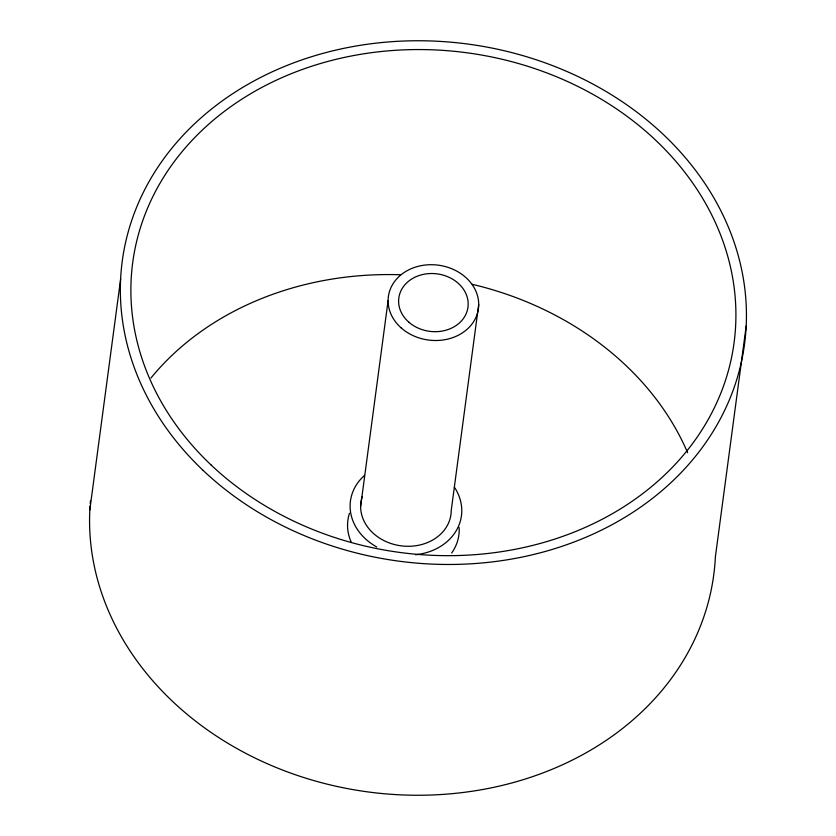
<?xml version="1.0" encoding="UTF-8"?>
<svg xmlns="http://www.w3.org/2000/svg" width="836" height="836" viewBox="0 0 836 836"><rect width="100%" height="100%" fill="white"/><g stroke="black" fill="none" stroke-linecap="round" stroke-linejoin="round"><path stroke-width="1.25" d="M89.818 509.95L120.614 279.172M360.63 506.459L388.092 300.678M478.704 304.544L451.252 510.315A45.426 37.756 7.6 0 1 399.921 545.668A45.426 37.756 7.6 0 1 362.197 496.73M746.182 326.05L715.386 556.828A313.897 260.842 7.6 0 1 387.517 794.022A313.897 260.842 7.6 0 1 90.048 506.125M90.225 503.565A313.897 260.842 7.6 0 1 90.445 501.004M454.356 487.127A55.981 46.523 7.6 0 1 415.523 554.738M376.785 546.984A55.981 46.523 7.6 0 1 364.538 475.402M459.142 527.568A55.981 46.523 7.6 0 1 451.659 553.004M351.204 542.104A55.981 46.523 7.6 0 1 349.479 513.252M150.94 378.029A303.343 252.075 7.6 0 1 400.245 274.751M472.33 284.334A303.343 252.075 7.6 0 1 687.62 452.694M210.923 464.816A303.343 252.075 7.6 0 0 722.168 389.722A303.343 252.075 7.6 0 0 367.098 53.295A303.343 252.075 7.6 0 0 210.923 464.816M203.179 470.459A313.897 260.842 7.6 0 0 732.211 392.763A313.897 260.842 7.6 0 0 364.799 44.621A313.897 260.842 7.6 0 0 203.179 470.459M408.752 322.111A34.882 28.978 7.6 0 0 466.969 311.567A34.882 28.978 7.6 0 0 424.469 274.156A34.882 28.978 7.6 0 0 408.752 322.111M401.29 328.005A45.426 37.756 7.6 0 0 477.137 314.273A45.426 37.756 7.6 0 0 421.762 265.545A45.426 37.756 7.6 0 0 401.29 328.005"/></g></svg>
